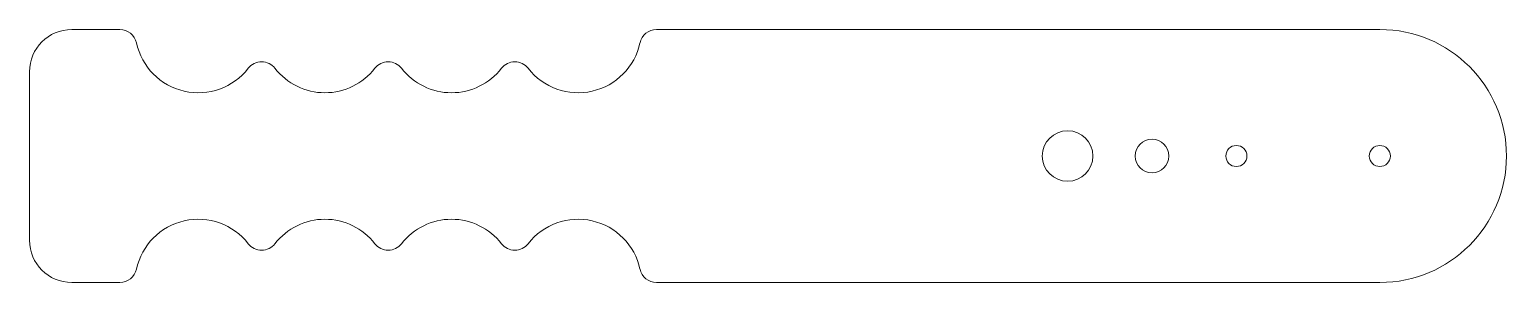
# Model space of a CAD drawing. Header units: millimetres. Extents: x -160 to 15, y -15 to 15.
import ezdxf

# ---------------------------------------------------------------- set-up
doc = ezdxf.new("R2010")
doc.units = ezdxf.units.MM

msp = doc.modelspace()

# ---------------------------------------------------------------- linework, layer by layer
at = {"color": 7, "linetype": 'Continuous', "lineweight": 15}
for p, q in [((-149.29, 15), (-155, 15)), ((0, 15), (-85.71, 15)), ((-160, 10), (-160, -10)), ((-155, -15), (-149.29, -15)), ((-85.71, -15), (0, -15))]:
    msp.add_line(p, q, dxfattribs=at)
for centre, radius in [((-37, 0), 3), ((-27, 0), 2), ((-17, 0), 1.25), ((0, 0), 1.25)]:
    msp.add_circle(centre, radius, dxfattribs=at)
for centre, radius, start, end in [((-155, 10), 5, 90, 180), ((-149.29, 13), 2, 12.1532, 90), ((-85.71, 13), 2, 90, 167.8468), ((0, 0), 15, 270, 90), ((-140, 15), 7.5, 192.1532, 322.1364), ((-95, 15), 7.5, 217.8636, 347.8468), ((-132.5, 9.17), 2, 37.8636, 142.1364), ((-117.5, 9.17), 2, 37.8636, 142.1364), ((-102.5, 9.17), 2, 37.8636, 142.1364), ((-125, 15), 7.5, 217.8636, 322.1364), ((-110, 15), 7.5, 217.8636, 322.1364), ((-140, -15), 7.5, 37.8636, 167.8468), ((-125, -15), 7.5, 37.8636, 142.1364), ((-110, -15), 7.5, 37.8636, 142.1364), ((-95, -15), 7.5, 12.1532, 142.1364), ((-155, -10), 5, 180, 270), ((-132.5, -9.17), 2, 217.8636, 322.1364), ((-117.5, -9.17), 2, 217.8636, 322.1364), ((-102.5, -9.17), 2, 217.8636, 322.1364), ((-149.29, -13), 2, 270, 347.8468), ((-85.71, -13), 2, 192.1532, 270)]:
    msp.add_arc(centre, radius, start, end, dxfattribs=at)

doc.saveas('drawing.dxf')
